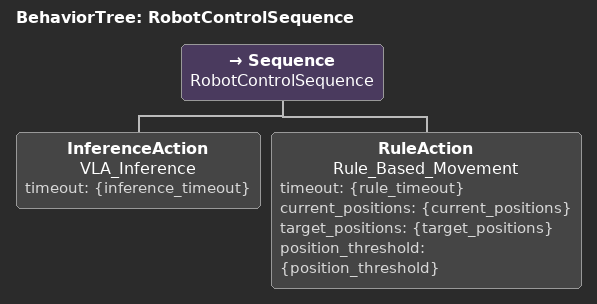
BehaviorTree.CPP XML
<?xml version="1.0"?>
<root main_tree_to_execute="RobotControlSequence">
    <BehaviorTree ID="RobotControlSequence">
        <Sequence name="RobotControlSequence">
            <InferenceAction name="VLA_Inference"
                             timeout="{inference_timeout}"/>

            <RuleAction name="Rule_Based_Movement"
                        timeout="{rule_timeout}"
                        current_positions="{current_positions}"
                        target_positions="{target_positions}"
                        position_threshold="{position_threshold}"/>
        </Sequence>
    </BehaviorTree>

    <!-- Node Definitions -->
</root>
